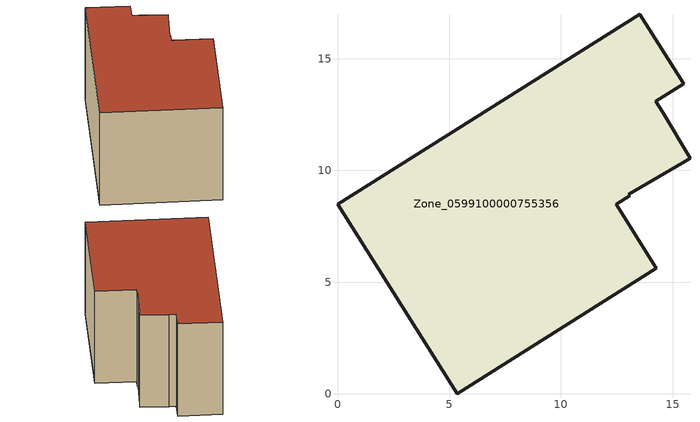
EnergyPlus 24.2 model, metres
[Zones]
Zone_0599100000755356
 floor ground (C_G): 15.46,10.35 13.03,8.94 13.07,8.87 12.46,8.48 14.26,5.61 5.37,0 0,8.49 13.53,16.99 15.49,13.88 14.24,13.08 14.55,12.59 15.77,10.55 z0
 wall outside (C_F): 15.49,13.88 13.53,16.99 0,8.49 5.37,0 14.26,5.61 12.46,8.48 13.07,8.87 13.03,8.94 15.46,10.35 15.77,10.55 14.55,12.59 14.24,13.08 15.49,13.88 z0:8.86
 roof outside (C_R): 13.07,8.87 13.03,8.94 15.46,10.35 15.77,10.55 14.55,12.59 14.24,13.08 15.49,13.88 13.53,16.99 0,8.49 5.37,0 14.26,5.61 12.46,8.48 z8.86
[BUILDING]
Pand.0599100000755356: North Axis=0; Terrain=City; Loads Convergence Tolerance Value=0.04; Temperature Convergence Tolerance Value=0.4; Solar Distribution=FullExterior; Maximum Number of Warmup Days=25; Minimum Number of Warmup Days=1
[Site:Location]
Rotterdam.The.Hague.AP_ZH_NLD Design_Conditions: Latitude=51.96; Longitude=4.45; Time Zone=1; Elevation=-4.5
[SITE:GROUNDTEMPERATURE:BUILDINGSURFACE]
18, 18, 18, 18, 18, 18, 18, 18, 18, 18, 18, 18
[MATERIAL] Thermal Absorptance=0.9; Solar Absorptance=0.7; Visible Absorptance=0.7
Name | Roughness | Thickness | Conductivity | Density | Specific Heat
G.D.2006-2014 | MediumSmooth | 0.15 | 0.06 | 540 | 1210
F.D.2006-2014 | Rough | 0.3 | 0.12 | 1920 | 840
R.D.2006-2014 | MediumRough | 0.2 | 0.08 | 1500 | 1000
[CONSTRUCTION]
C_G: G.D.2006-2014
C_F: F.D.2006-2014
C_R: R.D.2006-2014
[ZONE]
Zone_0599100000755356: Type=1; Multiplier=1; Ceiling Height=Autocalculate; Volume=Autocalculate; Floor Area=autocalculate; Part of Total Floor Area=Yes
[ZONEINFILTRATION:DESIGNFLOWRATE]
Infil_Zone_0599100000755356: Zone or ZoneList or Space or SpaceList=Zone_0599100000755356; Schedule=AlwaysOn; Design Flow Rate Calculation Method=Flow/Area; Flow Rate per Floor Area=0.0021; Constant Term Coefficient=1; Temperature Term Coefficient=0; Velocity Term Coefficient=0; Velocity Squared Term Coefficient=0
[HVACTEMPLATE:ZONE:IDEALLOADSAIRSYSTEM]
Zone_0599100000755356: Maximum Heating Supply Air Temperature=50; Minimum Cooling Supply Air Temperature=13; Maximum Heating Supply Air Humidity Ratio=0.0156; Minimum Cooling Supply Air Humidity Ratio=0.0077; Heating Limit=NoLimit; Cooling Limit=NoLimit; Dehumidification Control Type=ConstantSensibleHeatRatio; Cooling Sensible Heat Ratio=0.7; Dehumidification Setpoint=60; Humidification Control Type=None; Humidification Setpoint=30; Outdoor Air Method=None; Outdoor Air Flow Rate per Person=0.00944; Outdoor Air Flow Rate per Zone Floor Area=0; Outdoor Air Flow Rate per Zone=0; Demand Controlled Ventilation Type=None; Outdoor Air Economizer Type=NoEconomizer; Heat Recovery Type=None; Sensible Heat Recovery Effectiveness=0.7; Latent Heat Recovery Effectiveness=0.65
[ZONECONTROL:THERMOSTAT]
ThermostatControl_Zone_0599100000755356: Zone or ZoneList=Zone_0599100000755356; Control Type Schedule=DualSetpointControlType; Control 1=Thermostat_Zone_0599100000755356; Temperature Difference Between Cutout And Setpoint=0
[THERMOSTATSETPOINT:DUALSETPOINT]
Thermostat_Zone_0599100000755356: Heating Setpoint Temperature Schedule=HeatingSetpoint_Zone_0599100000755356; Cooling Setpoint Temperature Schedule=CoolingSetpoint_Zone_0599100000755356
[SCHEDULE:COMPACT]
HeatingSetpoint_Zone_0599100000755356: Through: 12/31, For: AllDays, Until: 24:00, 21
CoolingSetpoint_Zone_0599100000755356: Through: 12/31, For: AllDays, Until: 24:00, 24
DualSetpointControlType: Through: 12/31, For: AllDays, Until: 24:00, 4
AlwaysOn: Through: 12/31, For: AllDays, Until: 24:00, 1
